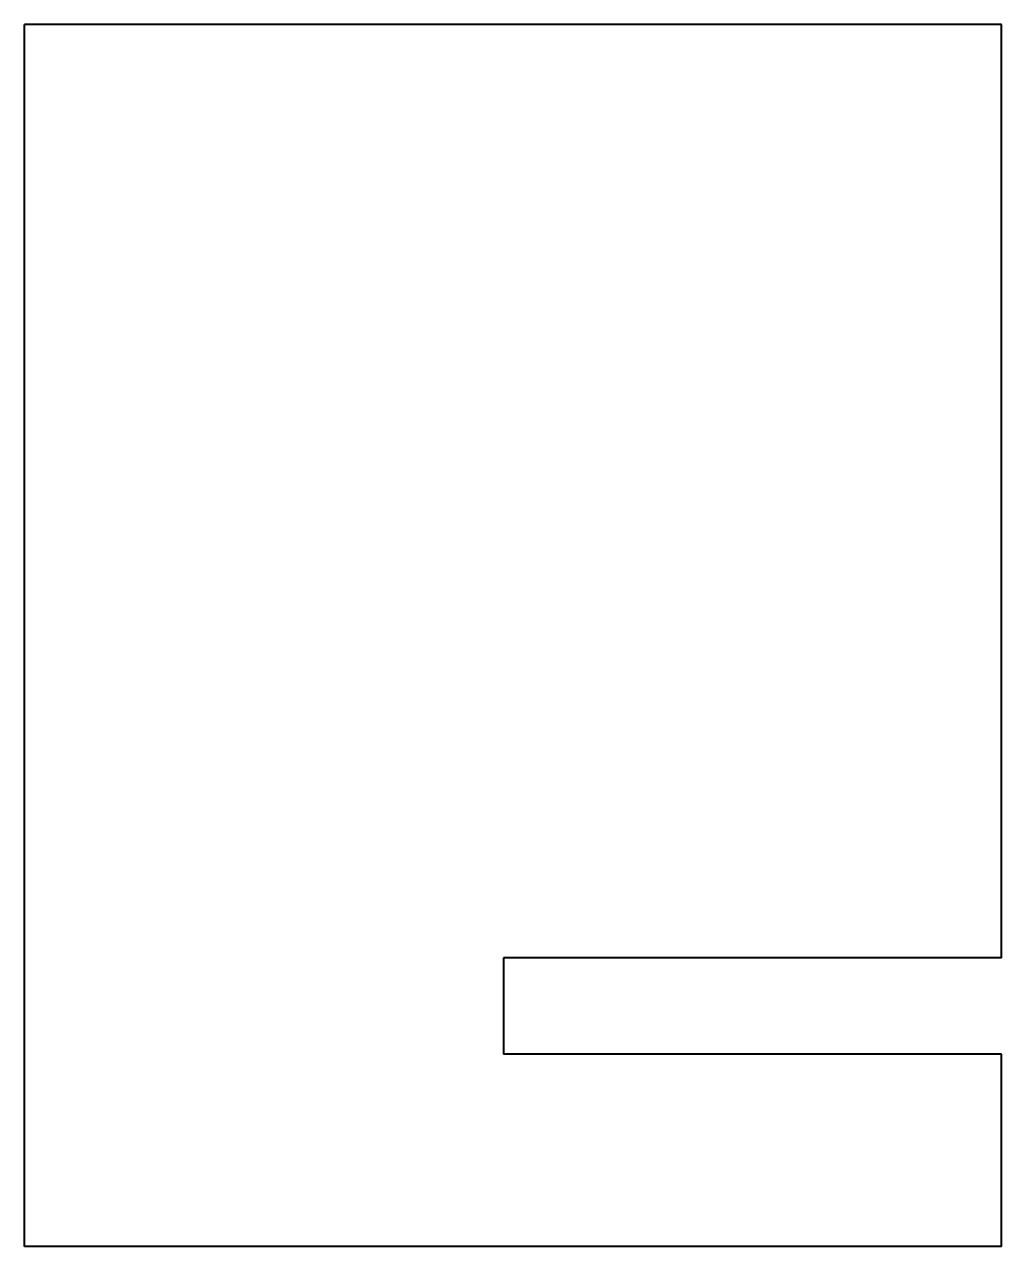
# Model space of a CAD drawing. Header units: inches. Extents: x 0.7 to 8.7, y -17.1 to -7.1.
import ezdxf

# ---------------------------------------------------------------- set-up
doc = ezdxf.new("R2010")
doc.units = ezdxf.units.IN
doc.header["$MEASUREMENT"] = 0
doc.layers.add('Visible', color=7, linetype='Continuous', lineweight=40)

msp = doc.modelspace()

# ---------------------------------------------------------------- linework, layer by layer
at = {"layer": 'Visible'}
for p, q in [((8.703, -7.079), (0.703, -7.079)), ((0.703, -17.079), (0.703, -7.079)), ((8.703, -14.717), (8.703, -7.079)), ((8.703, -14.717), (4.624, -14.717)), ((4.624, -14.717), (4.624, -15.504)), ((8.703, -15.504), (4.624, -15.504)), ((8.703, -17.079), (8.703, -15.504)), ((8.703, -17.079), (0.703, -17.079))]:
    msp.add_line(p, q, dxfattribs=at)

doc.saveas('drawing.dxf')
